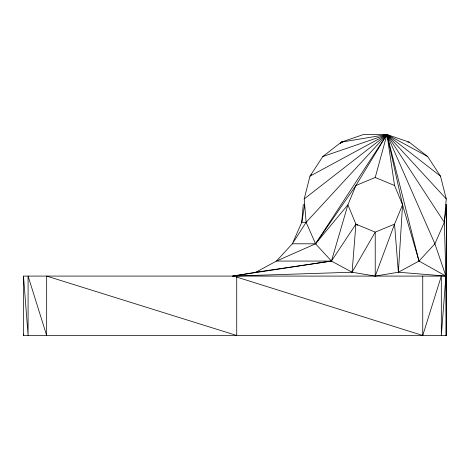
<?xml version="1.0" encoding="UTF-8"?>
<svg xmlns="http://www.w3.org/2000/svg" width="470" height="470" viewBox="0 0 470 470"><rect width="100%" height="100%" fill="white"/><g stroke="black" fill="none" stroke-linecap="round" stroke-linejoin="round"><path stroke-width="0.7" d="M445.907 335.486L446.5 204.814L445.772 204.814M446.5 335.486L446.5 204.814L444.32 222.316L434.897 243.801L419.005 261.062L398.372 272.23L402.549 204.814L386.957 134.514L363.498 134.514L341.302 142.134L322.79 156.545L309.959 176.185L304.196 198.933L306.135 222.316L315.558 243.801L331.45 261.062L352.083 272.23L375.224 276.09L398.372 272.23L445.907 276.09L446.5 335.486L23.5 335.486L23.5 276.09L445.907 276.09L444.32 222.316L446.259 198.933L440.496 176.185L427.665 156.545L409.147 142.134L386.957 134.514L341.302 142.134L340.327 143.197M322.79 156.545L386.957 134.514L434.897 243.801L445.907 276.09L441.318 335.486L441.318 276.09L422.741 335.486L236.339 276.965M311.428 174.587L309.959 176.185L386.957 134.514L394.547 185.497L402.549 204.814L394.547 224.137L375.224 232.139L355.907 224.137L331.45 261.062L255.821 272.23L232.679 276.09L352.083 272.23L355.907 224.137L347.906 204.814L355.907 185.497L386.957 134.514L427.665 156.545M23.5 335.486L23.811 334.053M255.821 272.23L276.46 261.062L315.558 243.801L355.907 185.497L375.224 177.496L386.957 134.514L440.496 176.185M331.45 261.062L347.906 204.814L315.558 243.801L292.346 243.801L276.46 261.062L331.45 261.062L232.679 276.09M352.083 272.23L375.224 232.139L375.224 276.09L394.547 224.137L398.372 272.23M340.562 143.403L341.302 142.134L342.765 142.134M306.135 222.316L292.346 243.801L301.775 222.316L304.683 204.814L303.221 204.814L301.775 222.316L306.135 222.316L386.957 134.514L446.259 198.933M340.509 143.356L341.302 142.134M315.558 243.801L386.957 134.514L444.32 222.316M304.196 198.933L386.957 134.514L419.005 261.062L445.907 276.09M407.69 142.134L409.147 142.134M375.224 177.496L394.547 185.497M355.907 224.137L357.811 225.236M402.549 204.814L419.005 261.062M23.5 276.09L28.088 335.486L28.088 276.09L46.665 335.486L46.665 276.09L236.727 335.486L236.727 276.09M422.741 276.09L422.741 335.486"/></g></svg>
